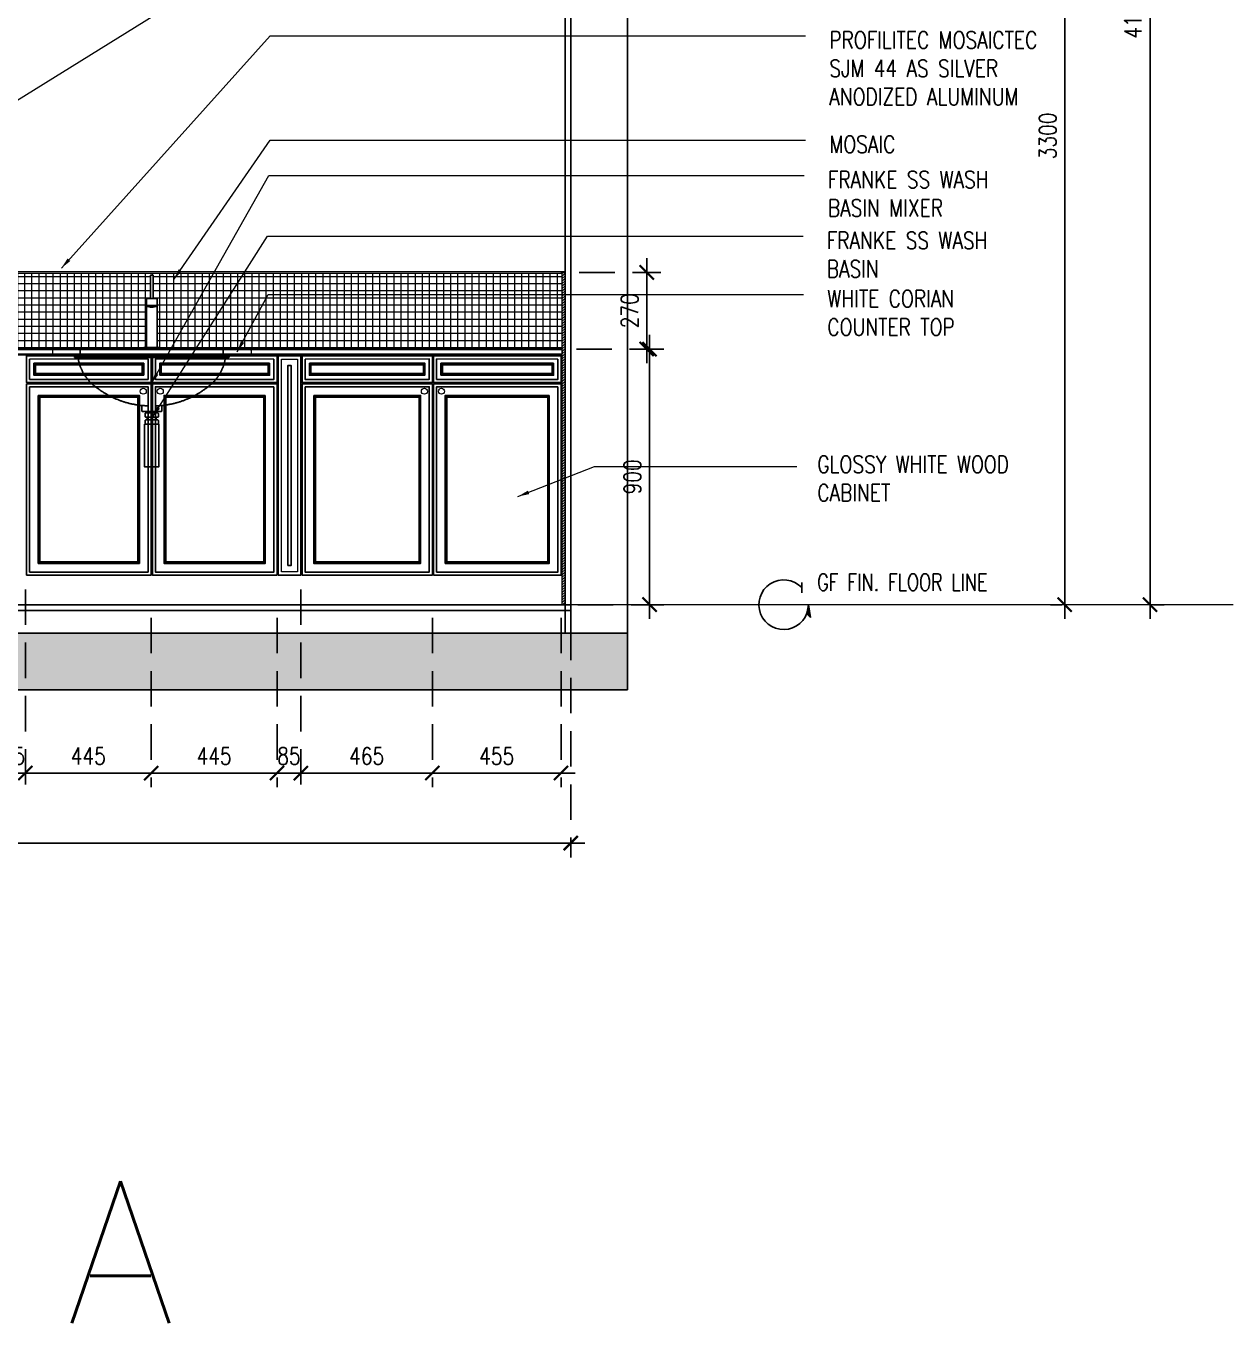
# Model space of a CAD drawing. Header units: inches. Extents: x -12478 to 399182, y -16583 to 525552.
# Drawn here: x 7179 to 11429, y -11590 to -7023 of the extents above; entities that cross this region are included whole.
import ezdxf

# ---------------------------------------------------------------- set-up
doc = ezdxf.new("R2010")
doc.units = ezdxf.units.IN
doc.header["$LTSCALE"] = 1000
doc.header["$MEASUREMENT"] = 0
doc.set_wipeout_variables(frame=1)
for name, pattern in [('DASHED', [0.75, 0.5, -0.25]), ('HIDDEN', [0.375, 0.25, -0.125]), ('HIDDEN2', [0.1875, 0.125, -0.0625])]:
    doc.linetypes.add(name, pattern=pattern)
for name, color, linetype in [('A-DIM', 9, 'Continuous'), ('A-Hidden', 8, 'HIDDEN'), ('A-TEXT', 7, 'Continuous'), ('CQ Grg Gypsum', 41, 'Continuous'), ('Layer1', 1, 'Continuous'), ('Layer3', 3, 'Continuous'), ('Layer7', 8, 'Continuous'), ('SANITARY WARES', 212, 'Continuous')]:
    doc.layers.add(name, color=color, linetype=linetype)
for name, color, linetype, lineweight in [('CQ Gypsum Hatch', 8, 'Continuous', 20), ('CQ Marble', 6, 'Continuous', 0), ('ID-NOTES', 3, 'Continuous', 0), ('Sanitaire', 253, 'Continuous', 0)]:
    doc.layers.add(name, color=color, linetype=linetype, lineweight=lineweight)
doc.styles.add('grid_250', font='romans.shx', dxfattribs={"width": 0.75, "height": 0.75})
doc.styles.add('ID-ROMANS', font='romans.shx', dxfattribs={"width": 0.8})
doc.styles.add('ROMANS', font='romans', dxfattribs={"height": 0.2})
doc.styles.add('ZZ-Dim All', font='romans.shx', dxfattribs={"width": 0.8})
doc.dimstyles.new('DIM 0200', dxfattribs={"dimscale": 200, "dimtxt": 1, "dimasz": 0.8, "dimexe": 0.5, "dimexo": 1, "dimgap": 0.4, "dimtad": 1, "dimdec": 0, "dimrnd": 10, "dimdsep": 46, "dimtxsty": 'ZZ-Dim All', "dimblk1": 'ARCHTICK', "dimblk2": 'ARCHTICK', "dimsah": 1, "dimcen": 1, "dimdle": 0.5, "dimclrd": 256, "dimclre": 256, "dimclrt": 256, "dimadec": 0, "dimazin": 2, "dimtfac": 1, "dimtdec": 0, "dimtix": 1, "dimtmove": 2, "dimatfit": 2, "dimfxl": 1, "dimfxlon": 1, "dimtolj": 1, "dimtzin": 0, "dimlwd": -1, "dimlwe": -1, "dimarcsym": 0})
doc.dimstyles.new('DIM-100', dxfattribs={"dimscale": 50, "dimtxt": 1.25, "dimasz": 1, "dimexe": 1, "dimexo": 1, "dimgap": 0.6, "dimtad": 1, "dimdec": 0, "dimrnd": 5, "dimdsep": 46, "dimtxsty": 'ZZ-Dim All', "dimblk1": 'ARCHTICK', "dimblk2": 'ARCHTICK', "dimsah": 1, "dimcen": 1, "dimdle": 1, "dimclrd": 256, "dimclre": 8, "dimclrt": 256, "dimazin": 2, "dimtfac": 1, "dimtdec": 0, "dimtix": 1, "dimtmove": 2, "dimatfit": 2, "dimfxl": 0.1, "dimtolj": 1, "dimtzin": 0, "dimlwd": -1, "dimlwe": -1, "dimarcsym": 0})

# ---------------------------------------------------------------- blocks, each defined once
blk = doc.blocks.new('_ARCHTICK')
at = {"color": 0, "linetype": 'ByBlock', "const_width": 0.15}
blk.add_lwpolyline([(-0.5, -0.5), (0.5, 0.5)], dxfattribs=at)
blk = doc.blocks.new('*D561')
at = {"layer": 'A-DIM', "transparency": 16777216}
blk.add_line((10836.4, -5710.1), (10836.4, -9110.6), dxfattribs=at)
at = {"layer": 'A-DIM', "color": 8, "linetype": 'HIDDEN2', "transparency": 16777216}
for p, q in [((10826.1, -5760.1), (10786.4, -5760.1)), ((10826.1, -9060.6), (10786.4, -9060.6))]:
    blk.add_line(p, q, dxfattribs=at)
at = {"layer": 'Defpoints', "color": 0, "transparency": 16777216}
for p in [(10876.1, -5760.1, 0), (10836.4, -9060.6), (10876.1, -9060.6, 0)]:
    blk.add_point(p, dxfattribs=at)
at = {"layer": 'A-DIM', "transparency": 16777216, "xscale": 50, "yscale": 50, "zscale": 50}
for p, rotation in [((10836.4, -5760.1), 90), ((10836.4, -9060.6), 270)]:
    blk.add_blockref('_ARCHTICK', p, dxfattribs=dict(at, rotation=rotation))
at = {"layer": 'A-DIM', "color": 3, "transparency": 16777216, "insert": (10776.4, -7410.4), "char_height": 60, "attachment_point": 5, "rotation": 90, "style": 'ZZ-Dim All'}
blk.add_mtext('\\A1;3300', dxfattribs=at)
blk = doc.blocks.new('*D562')
at = {"layer": 'A-DIM', "transparency": 16777216}
blk.add_line((11136.7, -4860.6), (11136.7, -9110.6), dxfattribs=at)
at = {"layer": 'A-DIM', "color": 8, "linetype": 'HIDDEN2', "transparency": 16777216}
for p, q in [((11095.5, -4910.6), (11186.7, -4910.6)), ((11149, -9060.6), (11186.7, -9060.6))]:
    blk.add_line(p, q, dxfattribs=at)
at = {"layer": 'Defpoints', "color": 0, "transparency": 16777216}
for p in [(11045.5, -4910.6, 0), (11099, -9060.6, 0), (11136.7, -9060.6)]:
    blk.add_point(p, dxfattribs=at)
at = {"layer": 'A-DIM', "transparency": 16777216, "xscale": 50, "yscale": 50, "zscale": 50}
for p, rotation in [((11136.7, -4910.6), 90), ((11136.7, -9060.6), 270)]:
    blk.add_blockref('_ARCHTICK', p, dxfattribs=dict(at, rotation=rotation))
at = {"layer": 'A-DIM', "color": 3, "transparency": 16777216, "insert": (11076.7, -6985.6), "char_height": 60, "attachment_point": 5, "rotation": 90, "style": 'ZZ-Dim All'}
blk.add_mtext('\\A1;4150', dxfattribs=at)
blk = doc.blocks.new('arrow01')
at = {"layer": 'Layer1'}
blk.add_hatch(color=256, dxfattribs=at).paths.add_polyline_path([(7, -44.7), (0, 0), (-6.2, -32.4)])
at = {"layer": 'Layer1', "elevation": 375.8}
blk.add_lwpolyline([(7, -44.7), (0, 0), (-6.2, -32.4)], close=True, dxfattribs=at)
at = {"layer": 'Layer7'}
blk.add_line((-24, 41.5), (-24, 77.7), dxfattribs=at)
blk.add_arc((-87.3, 0), 87.3, 43.49, 0, dxfattribs=at)
blk = doc.blocks.new('Duravit_undercounter_santosa046651d_SEC ELEV')
at = {"layer": 'SANITARY WARES', "color": 8, "linetype": 'HIDDEN', "ltscale": 50}
for p, q in [((-270.2, 0), (33, 0)), ((33, 0), (270.2, 0)), ((0, -168.6), (0, -204.6))]:
    blk.add_line(p, q, dxfattribs=at)
at = {"layer": 'SANITARY WARES', "color": 8, "linetype": 'HIDDEN', "ltscale": 50, "elevation": 0}
for points in [[(-251.6, 9.8), (-251.6, 24.8), (-256.6, 29.8), (-293.6, 29.8)], [(-293.6, 9.8), (-251.6, 9.8)], [(251.6, 9.8), (251.6, 24.8), (256.6, 29.8), (293.6, 29.8)], [(293.6, 9.8), (251.6, 9.8)]]:
    blk.add_lwpolyline(points, dxfattribs=at)
at = {"layer": 'SANITARY WARES', "color": 8, "linetype": 'HIDDEN', "ltscale": 50}
for points in [[(269.5, -0.1, 0.414214), (272.5, 2.9), (272.5, 9.8), (-272.5, 9.8), (-272.5, 2.9, 0.414214), (-269.5, -0.1)], [(-263.9, -0.1, -0.364464), (-258.9, -4.2, 0.195995), (-196.4, -104.1, 0.13902), (-39.6, -168.4, -0.381512), (-35.2, -173.3), (-35.2, -188.1, 0.327365), (-32.6, -190.1), (32.6, -190.1, 0.327365), (35.2, -188.1), (35.2, -173.3, -0.381512), (39.6, -168.4, 0.13902), (196.4, -104.1, 0.195995), (258.9, -4.2, -0.364464), (263.9, -0.1)]]:
    blk.add_lwpolyline(points, format="xyb", dxfattribs=at)
for centre, start, end in [((71.9, 1432.1), 266.0549, 266.8618), ((-71.9, 1432.1), 273.1382, 273.9451)]:
    blk.add_arc(centre, 1604.5, start, end, dxfattribs=at)
blk = doc.blocks.new('AXOR CITERIOR 39031000_FRONT')
blk.add_wipeout([(28, 0), (28, 5), (18.5, 5), (18.5, 178), (5, 178), (5, 260), (-5, 260), (-5, 178), (-18.5, 178), (-18.5, 5), (-28, 5), (-28, 0)])
blk.add_wipeout([(28, 0), (28, 5), (18.5, 5), (18.5, 178), (5, 178), (5, 260), (-5, 260), (-5, 178), (-18.5, 178), (-18.5, 5), (-28, 5), (-28, 0)])
at = {"color": 8}
blk.add_wipeout([(28, 0), (28, 5), (18.5, 5), (18.5, 178), (5, 178), (5, 260), (-5, 260), (-5, 178), (-18.5, 178), (-18.5, 5), (-28, 5), (-28, 0)], dxfattribs=at)
at = {"layer": 'SANITARY WARES'}
for points in [[(-5, 178), (-5, 260), (5, 260), (5, 178), (-5, 178)], [(-18.5, 5), (-18.5, 178), (18.5, 178), (18.5, 5), (-18.5, 5)], [(-18.5, 152.9), (18.5, 152.9)], [(-28, 5), (28, 5), (28, 0), (-28, 0), (-28, 5)]]:
    blk.add_lwpolyline(points, dxfattribs=at)
blk.add_arc((0, 178.6), 31.7, 234.2875, 305.7125, dxfattribs=at)
blk = doc.blocks.new('p-trap  front')
at = {"layer": 'SANITARY WARES', "elevation": -16.8}
for points in [[(177338.3, -45566.2), (177296.7, -45566.2, 0.414214), (177293.7, -45569.2), (177293.7, -45578.3, 0.414214), (177296.7, -45581.3), (177338.3, -45581.3, 0.414214), (177341.3, -45578.3), (177341.3, -45569.2, 0.414214)], [(177338.3, -45590.9), (177296.7, -45590.9, 0.414214), (177293.7, -45593.9), (177293.7, -45605.9), (177341.3, -45605.9), (177341.3, -45593.9, 0.414214)]]:
    blk.add_lwpolyline(points, format="xyb", close=True, dxfattribs=at)
for points in [[(177342.3, -45605.9), (177292.3, -45605.9), (177292.3, -45756.3), (177342.3, -45756.3)], [(177333.3, -45581.3), (177301.8, -45581.3), (177301.5, -45590.9), (177333, -45590.9)]]:
    blk.add_lwpolyline(points, close=True, dxfattribs=at)
blk = doc.blocks.new('*D564')
at = {"layer": 'A-DIM', "transparency": 16777216}
blk.add_line((9364.4, -7841.1), (9364.4, -8210.6), dxfattribs=at)
at = {"layer": 'A-DIM', "color": 8, "linetype": 'HIDDEN2', "transparency": 16777216}
for p, q in [((9126.9, -7891.1), (9414.4, -7891.1)), ((9116.9, -8160.6), (9414.4, -8160.6))]:
    blk.add_line(p, q, dxfattribs=at)
at = {"layer": 'Defpoints', "color": 0, "transparency": 16777216}
for p in [(9076.9, -7891.1, 0), (9066.9, -8160.6, 0), (9364.4, -8160.6)]:
    blk.add_point(p, dxfattribs=at)
at = {"layer": 'A-DIM', "transparency": 16777216, "xscale": 50, "yscale": 50, "zscale": 50}
for p, rotation in [((9364.4, -7891.1), 90), ((9364.4, -8160.6), 270)]:
    blk.add_blockref('_ARCHTICK', p, dxfattribs=dict(at, rotation=rotation))
at = {"layer": 'A-DIM', "color": 3, "transparency": 16777216, "insert": (9304.4, -8025.9), "char_height": 60, "attachment_point": 5, "rotation": 90, "style": 'ZZ-Dim All'}
blk.add_mtext('\\A1;270', dxfattribs=at)
blk = doc.blocks.new('*D565')
at = {"layer": 'A-DIM', "transparency": 16777216}
blk.add_line((9374.4, -8110.6), (9374.4, -9110.6), dxfattribs=at)
at = {"layer": 'A-DIM', "color": 8, "linetype": 'HIDDEN2', "transparency": 16777216}
for p, q in [((9116.9, -8160.6), (9424.4, -8160.6)), ((9121.9, -9060.6), (9424.4, -9060.6))]:
    blk.add_line(p, q, dxfattribs=at)
at = {"layer": 'Defpoints', "color": 0, "transparency": 16777216}
for p in [(9066.9, -8160.6, 0), (9071.9, -9060.6, 0), (9374.4, -9060.6)]:
    blk.add_point(p, dxfattribs=at)
at = {"layer": 'A-DIM', "transparency": 16777216, "xscale": 50, "yscale": 50, "zscale": 50}
for p, rotation in [((9374.4, -8160.6), 90), ((9374.4, -9060.6), 270)]:
    blk.add_blockref('_ARCHTICK', p, dxfattribs=dict(at, rotation=rotation))
at = {"layer": 'A-DIM', "color": 3, "transparency": 16777216, "insert": (9314.4, -8610.6), "char_height": 60, "attachment_point": 5, "rotation": 90, "style": 'ZZ-Dim All'}
blk.add_mtext('\\A1;900', dxfattribs=at)
blk = doc.blocks.new('*D572')
at = {"layer": 'A-DIM', "color": 8, "linetype": 'HIDDEN2', "transparency": 16777216}
for p, q in [((7176.9, -9006.6), (7176.9, -9703.5)), ((7092.9, -9106.7), (7092.9, -9703.5))]:
    blk.add_line(p, q, dxfattribs=at)
at = {"layer": 'A-DIM', "transparency": 16777216}
for p, q in [((7092.9, -9653.5), (7042.9, -9653.5)), ((7092.9, -9653.5), (7176.9, -9653.5)), ((7176.9, -9653.5), (7226.9, -9653.5))]:
    blk.add_line(p, q, dxfattribs=at)
at = {"layer": 'Defpoints', "color": 0, "transparency": 16777216}
for p in [(7176.9, -8956.6, 0), (7092.9, -9056.7, 0), (7176.9, -9653.5)]:
    blk.add_point(p, dxfattribs=at)
at = {"layer": 'A-DIM', "transparency": 16777216, "xscale": 50, "yscale": 50, "zscale": 50}
blk.add_blockref('_ARCHTICK', (7092.9, -9653.5), dxfattribs=at)
at = {"layer": 'A-DIM', "transparency": 16777216, "xscale": 50, "yscale": 50, "zscale": 50, "rotation": 180}
blk.add_blockref('_ARCHTICK', (7176.9, -9653.5), dxfattribs=at)
at = {"layer": 'A-DIM', "color": 3, "transparency": 16777216, "insert": (7134.9, -9593.5), "char_height": 60, "attachment_point": 5, "style": 'ZZ-Dim All'}
blk.add_mtext('\\A1;85', dxfattribs=at)
blk = doc.blocks.new('*D573')
at = {"layer": 'A-DIM', "color": 8, "linetype": 'HIDDEN2', "transparency": 16777216}
for p, q in [((7176.9, -9006.6), (7176.9, -9703.5)), ((7619.9, -9106.6), (7619.9, -9703.5))]:
    blk.add_line(p, q, dxfattribs=at)
at = {"layer": 'A-DIM', "transparency": 16777216}
blk.add_line((7126.9, -9653.5), (7669.9, -9653.5), dxfattribs=at)
at = {"layer": 'Defpoints', "color": 0, "transparency": 16777216}
for p in [(7176.9, -8956.6, 0), (7619.9, -9056.6, 0), (7619.9, -9653.5)]:
    blk.add_point(p, dxfattribs=at)
at = {"layer": 'A-DIM', "transparency": 16777216, "xscale": 50, "yscale": 50, "zscale": 50, "rotation": 180}
blk.add_blockref('_ARCHTICK', (7176.9, -9653.5), dxfattribs=at)
at = {"layer": 'A-DIM', "transparency": 16777216, "xscale": 50, "yscale": 50, "zscale": 50}
blk.add_blockref('_ARCHTICK', (7619.9, -9653.5), dxfattribs=at)
at = {"layer": 'A-DIM', "color": 3, "transparency": 16777216, "insert": (7398.4, -9593.5), "char_height": 60, "attachment_point": 5, "style": 'ZZ-Dim All'}
blk.add_mtext('\\A1;445', dxfattribs=at)
blk = doc.blocks.new('*D574')
at = {"layer": 'A-DIM', "color": 8, "linetype": 'HIDDEN2', "transparency": 16777216}
for p, q in [((7619.9, -9106.6), (7619.9, -9703.5)), ((8062.9, -9106.6), (8062.9, -9703.5))]:
    blk.add_line(p, q, dxfattribs=at)
at = {"layer": 'A-DIM', "transparency": 16777216}
blk.add_line((7569.9, -9653.5), (8112.9, -9653.5), dxfattribs=at)
at = {"layer": 'Defpoints', "color": 0, "transparency": 16777216}
for p in [(7619.9, -9056.6, 0), (8062.9, -9056.6, 0), (8062.9, -9653.5)]:
    blk.add_point(p, dxfattribs=at)
at = {"layer": 'A-DIM', "transparency": 16777216, "xscale": 50, "yscale": 50, "zscale": 50, "rotation": 180}
blk.add_blockref('_ARCHTICK', (7619.9, -9653.5), dxfattribs=at)
at = {"layer": 'A-DIM', "transparency": 16777216, "xscale": 50, "yscale": 50, "zscale": 50}
blk.add_blockref('_ARCHTICK', (8062.9, -9653.5), dxfattribs=at)
at = {"layer": 'A-DIM', "color": 3, "transparency": 16777216, "insert": (7841.4, -9593.5), "char_height": 60, "attachment_point": 5, "style": 'ZZ-Dim All'}
blk.add_mtext('\\A1;445', dxfattribs=at)
blk = doc.blocks.new('*D575')
at = {"layer": 'A-DIM', "color": 8, "linetype": 'HIDDEN2', "transparency": 16777216}
for p, q in [((8146.9, -9006.6), (8146.9, -9703.5)), ((8062.9, -9106.6), (8062.9, -9703.5))]:
    blk.add_line(p, q, dxfattribs=at)
at = {"layer": 'A-DIM', "transparency": 16777216}
for p, q in [((8062.9, -9653.5), (8012.9, -9653.5)), ((8062.9, -9653.5), (8146.9, -9653.5)), ((8146.9, -9653.5), (8196.9, -9653.5))]:
    blk.add_line(p, q, dxfattribs=at)
at = {"layer": 'Defpoints', "color": 0, "transparency": 16777216}
for p in [(8146.9, -8956.6, 0), (8062.9, -9056.6, 0), (8146.9, -9653.5)]:
    blk.add_point(p, dxfattribs=at)
at = {"layer": 'A-DIM', "transparency": 16777216, "xscale": 50, "yscale": 50, "zscale": 50}
blk.add_blockref('_ARCHTICK', (8062.9, -9653.5), dxfattribs=at)
at = {"layer": 'A-DIM', "transparency": 16777216, "xscale": 50, "yscale": 50, "zscale": 50, "rotation": 180}
blk.add_blockref('_ARCHTICK', (8146.9, -9653.5), dxfattribs=at)
at = {"layer": 'A-DIM', "color": 3, "transparency": 16777216, "insert": (8104.9, -9593.5), "char_height": 60, "attachment_point": 5, "style": 'ZZ-Dim All'}
blk.add_mtext('\\A1;85', dxfattribs=at)
blk = doc.blocks.new('*D576')
at = {"layer": 'A-DIM', "color": 8, "linetype": 'HIDDEN2', "transparency": 16777216}
for p, q in [((8146.9, -9006.6), (8146.9, -9703.5)), ((8609.9, -9106.6), (8609.9, -9703.5))]:
    blk.add_line(p, q, dxfattribs=at)
at = {"layer": 'A-DIM', "transparency": 16777216}
blk.add_line((8096.9, -9653.5), (8659.9, -9653.5), dxfattribs=at)
at = {"layer": 'Defpoints', "color": 0, "transparency": 16777216}
for p in [(8146.9, -8956.6, 0), (8609.9, -9056.6, 0), (8609.9, -9653.5)]:
    blk.add_point(p, dxfattribs=at)
at = {"layer": 'A-DIM', "transparency": 16777216, "xscale": 50, "yscale": 50, "zscale": 50, "rotation": 180}
blk.add_blockref('_ARCHTICK', (8146.9, -9653.5), dxfattribs=at)
at = {"layer": 'A-DIM', "transparency": 16777216, "xscale": 50, "yscale": 50, "zscale": 50}
blk.add_blockref('_ARCHTICK', (8609.9, -9653.5), dxfattribs=at)
at = {"layer": 'A-DIM', "color": 3, "transparency": 16777216, "insert": (8378.4, -9593.5), "char_height": 60, "attachment_point": 5, "style": 'ZZ-Dim All'}
blk.add_mtext('\\A1;465', dxfattribs=at)
blk = doc.blocks.new('*D577')
at = {"layer": 'A-DIM', "color": 8, "linetype": 'HIDDEN2', "transparency": 16777216}
for p, q in [((8609.9, -9106.6), (8609.9, -9703.5)), ((9062.9, -9106.7), (9062.9, -9703.5))]:
    blk.add_line(p, q, dxfattribs=at)
at = {"layer": 'A-DIM', "transparency": 16777216}
blk.add_line((8559.9, -9653.5), (9112.9, -9653.5), dxfattribs=at)
at = {"layer": 'Defpoints', "color": 0, "transparency": 16777216}
for p in [(8609.9, -9056.6, 0), (9062.9, -9056.7, 0), (9062.9, -9653.5)]:
    blk.add_point(p, dxfattribs=at)
at = {"layer": 'A-DIM', "transparency": 16777216, "xscale": 50, "yscale": 50, "zscale": 50, "rotation": 180}
blk.add_blockref('_ARCHTICK', (8609.9, -9653.5), dxfattribs=at)
at = {"layer": 'A-DIM', "transparency": 16777216, "xscale": 50, "yscale": 50, "zscale": 50}
blk.add_blockref('_ARCHTICK', (9062.9, -9653.5), dxfattribs=at)
at = {"layer": 'A-DIM', "color": 3, "transparency": 16777216, "insert": (8836.4, -9593.5), "char_height": 60, "attachment_point": 5, "style": 'ZZ-Dim All'}
blk.add_mtext('\\A1;455', dxfattribs=at)
blk = doc.blocks.new('*D579')
at = {"layer": 'A-DIM', "color": 8, "linetype": 'HIDDEN2', "transparency": 16777216}
for p, q in [((4576.9, -9130.6), (4576.9, -9950.1)), ((9096.9, -9130.6), (9096.9, -9950.1))]:
    blk.add_line(p, q, dxfattribs=at)
at = {"layer": 'A-DIM', "transparency": 16777216}
blk.add_line((4526.9, -9900.1), (9146.9, -9900.1), dxfattribs=at)
at = {"layer": 'Defpoints', "color": 0, "transparency": 16777216}
for p in [(4576.9, -9080.6, 0), (9096.9, -9080.6, 0), (9096.9, -9900.1)]:
    blk.add_point(p, dxfattribs=at)
at = {"layer": 'A-DIM', "transparency": 16777216, "xscale": 50, "yscale": 50, "zscale": 50, "rotation": 180}
blk.add_blockref('_ARCHTICK', (4576.9, -9900.1), dxfattribs=at)
at = {"layer": 'A-DIM', "transparency": 16777216, "xscale": 50, "yscale": 50, "zscale": 50}
blk.add_blockref('_ARCHTICK', (9096.9, -9900.1), dxfattribs=at)
at = {"layer": 'A-DIM', "color": 3, "transparency": 16777216, "insert": (6836.9, -9840.1), "char_height": 60, "attachment_point": 5, "style": 'ZZ-Dim All'}
blk.add_mtext('\\A1;4520', dxfattribs=at)

msp = doc.modelspace()

# ---------------------------------------------------------------- hatches: boundary and pattern name
h = msp.add_hatch()
h.set_pattern_fill('STEEL', color=8)
h.set_pattern_definition([(45, (0, -180), (-0.0883883476, 0.0883883476), []), (45, (0, -179.9375), (-0.0883883476, 0.0883883476), [])])
h.paths.add_polyline_path([(9064.4, -7889.1), (9076.9, -7889.1), (9076.9, -7891.1), (9066.9, -7891.1), (9066.9, -7893.6), (9064.4, -7893.6), (9064.4, -7891.1)])
h = msp.add_hatch()
h.set_pattern_fill('ANSI31', color=8, scale=50)
h.paths.add_polyline_path([(9066.9, -7891.1), (9076.9, -7891.1), (9076.9, -9060.6), (9066.9, -9060.6)])
at = {"layer": 'Layer7'}
h = msp.add_hatch(dxfattribs=at)
h.set_pattern_fill('AR-CONC', color=256, scale=10, style=0)
h.set_pattern_definition([(50, (-37745.39, 1316.62), (71.72602, -6.27521), [7.5, -82.5]), (355, (-37745.39, 1316.62), (-13.87513, 75.21921), [6, -66]), (100.4514, (-37739.413, 1316.096), (57.85094, 68.94395), [6.37402, -70.11421]), (46.1842, (-37745.39, 1336.62), (106.7241, -16.5519), [11.25, -123.75]), (96.6356, (-37736.5, 1335.24), (93.46627, 97.41179), [9.56103, -105.1713]), (351.1842, (-37745.39, 1336.62), (93.4662, 97.41186), [9, -99]), (21, (-37735.39, 1331.62), (59.690705, -40.26189), [7.5, -82.5]), (326, (-37735.39, 1331.62), (24.33153, 72.515), [6, -66]), (71.4514, (-37730.416, 1328.26), (84.02226, 32.25305), [6.37402, -70.11421]), (37.5, (-37745.39, 1316.619), (1.215986, 33.289385), [0, -65.2, 0, -67, 0, -66.25]), (7.5, (-37745.39, 1316.62), (26.306954, 39.44117), [0, -38.2, 0, -63.7, 0, -25.25]), (327.5, (-37767.69, 1316.619), (53.382244, -2.255487), [0, -25, 0, -78, 0, -103.5]), (317.5, (-37777.69, 1316.62), (58.318617, 10.0105), [0, -32.5, 0, -51.8, 0, -73.5])])
h.paths.add_polyline_path([(4356.8, -9160.6), (4356.8, -9360.6), (9297, -9360.6), (9297, -9160.6)])
at = {"layer": 'Sanitaire'}
h = msp.add_hatch(dxfattribs=at)
h.set_pattern_fill('ANSI37', color=8, scale=200, angle=45)
edge = h.paths.add_edge_path(flags=16)
edge.add_arc((5314, -8523.4), 12.7, 0, 360)
edge = h.paths.add_edge_path()
edge.add_line((6172.9, -8000.6), (6172.9, -7997.6))
edge.add_line((6172.9, -7983.6), (6172.9, -7997.6))
edge.add_line((6172.9, -7983.6), (6172.9, -7980.6))
edge.add_line((6172.9, -7893.6), (6172.9, -9060.6))
edge.add_line((11429, -9060.6), (4265.8, -9060.6))
edge.add_line((5157.8, -8995.9), (5157.8, -9051.7))
edge.add_line((5157.8, -9058.1), (5157.8, -9051.7))
edge.add_line((5157.1, -9058.1), (5157.1, -9060.6))
edge.add_line((5157.1, -9058.1), (5157.8, -9058.1))
edge.add_line((5157.8, -8995.9), (5157.8, -8989.6))
edge.add_line((5157.8, -8979.5), (5157.8, -8989.6))
edge.add_arc((5157.1, -8979.5), 0.787, 0, 88.1514)
edge.add_line((5157.1, -8969.7), (5157.1, -8989.6))
edge.add_line((5176, -8969.7), (5159.2, -8969.7))
edge.add_line((5159.2, -8969.7), (5158.9, -8969.7))
edge.add_line((5158.7, -8969.7), (5158.9, -8969.7))
edge.add_line((5158.7, -8969.7), (5153.3, -8969.7))
edge.add_line((5176.2, -8969.7), (5176, -8969.7))
edge.add_line((5176.2, -8969.7), (5176.5, -8969.7))
edge.add_line((5190.8, -8969.7), (5176.5, -8969.7))
edge.add_line((5190.8, -8969.7), (5192.3, -8969.7))
edge.add_line((5221.6, -8969.7), (5192.3, -8969.7))
edge.add_line((5225.9, -8969.7), (5221.8, -8969.7))
edge.add_line((5221.8, -8969.7), (5221.6, -8969.7))
edge.add_line((5275.9, -8483.5), (5275.9, -8969.8))
edge.add_line((5225.9, -8969.7), (5227.4, -8969.7))
edge.add_line((5227.4, -8968.9), (5228.5, -8968.9))
edge.add_line((5232.3, -8968.9), (5228.5, -8968.9))
edge.add_line((5232.3, -8968.9), (5234.6, -8968.9))
edge.add_line((5234.6, -8968.9), (5272.8, -8968.9))
edge.add_line((5273.6, -8968.4), (5272.8, -8968.9))
edge.add_line((5273.6, -8968.4), (5273.6, -8967.9))
edge.add_arc((5273.6, -8965.6), 2.29, 269.9999, 360)
edge.add_line((5275.9, -8965.6), (5275.9, -8487.6))
edge.add_line((5305.2, -8533), (5276, -8533))
edge.add_line((5270.8, -8472.2), (5270.8, -8475.4))
edge.add_line((5270.8, -8475.4), (5270.8, -8476.9))
edge.add_line((5270.8, -8476.9), (5270.8, -8483.3))
edge.add_arc((5229.1, -8484), 0.635, 0, 90)
edge.add_line((5229.7, -8484), (5229.7, -8485.6))
edge.add_arc((5273.6, -8487.6), 2.29, 0, 90.0004)
edge.add_line((5272.8, -8484.3), (5273.6, -8484.8))
edge.add_line((5273.6, -8484.8), (5273.6, -8485.3))
edge.add_line((5272.8, -8484.3), (5234.6, -8484.3))
edge.add_line((5270.8, -8483.3), (5259.7, -8483.3))
edge.add_line((5259.7, -8483.3), (5255, -8483.3))
edge.add_line((5258.6, -8483.3), (5247.5, -8483.3))
edge.add_line((5247.5, -8483.3), (5210, -8483.3))
edge.add_line((5234.6, -8484.3), (5232.3, -8484.3))
edge.add_line((5229.7, -8484.3), (5232.3, -8484.3))
edge.add_line((5274.2, -8471.7), (5273.4, -8472.2))
edge.add_line((5255, -8472.2), (5273.4, -8472.2))
edge.add_arc((5274.2, -8469), 2.29, 269.9998, 360)
edge.add_line((5276.5, -8469), (5276.6, -8326))
edge.add_arc((5308.2, -8390.3), 6.35, 180, 270)
edge.add_line((5308.2, -8396.6), (5314.6, -8396.6))
edge.add_line((5314.6, -8396.6), (5320.9, -8396.6))
edge.add_arc((5320.9, -8390.3), 6.35, 270, 360)
edge.add_line((5327.3, -8382.1), (5327.3, -8390.3))
edge.add_line((5327.3, -7893.6), (5327.3, -8382))
edge.add_line((5301.9, -8390.3), (5301.9, -8382.1))
edge.add_line((5301.9, -8382), (5301.9, -8325.9))
edge.add_line((5301.9, -8326), (5276.6, -8326))
edge.add_line((5327.3, -7893.6), (6172.9, -7893.6))
edge.add_line((6172.9, -7893.6), (6172.9, -7980.6))

# ---------------------------------------------------------------- linework, layer by layer
at = {"layer": 'A-DIM', "color": 8}
msp.add_line((8109.1, -8160.6, 0), (9066.9, -8160.6, 0), dxfattribs=at)
at = {"layer": 'A-Hidden', "linetype": 'DASHED', "lineweight": 0, "ltscale": 10}
msp.add_line((11429, -9060.6, 0), (4265.8, -9060.6, 0), dxfattribs=at)
at = {"layer": 'CQ Grg Gypsum', "elevation": 0}
for points in [[(7180.9, -8184.7), (7180.9, -8278.7), (7619.9, -8278.6), (7619.9, -8184.6)], [(7212.4, -8216.2), (7212.4, -8247.1), (7588.4, -8247.1), (7588.4, -8216.2)], [(8062.9, -8184.7), (8062.9, -8278.7), (7623.9, -8278.6), (7623.9, -8184.6)], [(8031.3, -8216.2), (8031.3, -8247.1), (7655.4, -8247.1), (7655.4, -8216.2)], [(8066.9, -8956.6), (8066.9, -8184.7), (8146.9, -8184.7), (8146.9, -8956.6)], [(8100.9, -8922.6), (8100.9, -8218.7), (8112.9, -8218.7), (8112.9, -8922.6)], [(8150.9, -8184.7), (8150.9, -8278.7), (8609.9, -8278.6), (8609.9, -8184.6)], [(8182.4, -8216.2), (8182.4, -8247.1), (8578.3, -8247.1), (8578.3, -8216.2)], [(9062.9, -8184.7), (9062.9, -8278.7), (8613.9, -8278.6), (8613.9, -8184.6)], [(9031.4, -8216.2), (9031.4, -8247.1), (8645.4, -8247.1), (8645.4, -8216.2)], [(7180.9, -8282.7), (7619.9, -8282.6), (7619.9, -8956.6), (7180.9, -8956.7)], [(8062.9, -8282.7), (7623.9, -8282.6), (7623.9, -8956.6), (8062.9, -8956.7)], [(8150.9, -8282.7), (8609.9, -8282.6), (8609.9, -8956.6), (8150.9, -8956.7)], [(9062.9, -8282.7), (8613.9, -8282.6), (8613.9, -8956.6), (9062.9, -8956.7)], [(7227.9, -8329.7), (7572.9, -8329.6), (7572.9, -8909.7), (7227.9, -8909.7)], [(8015.9, -8329.7), (7670.9, -8329.6), (7670.9, -8909.7), (8015.9, -8909.7)], [(8197.9, -8329.7), (8562.9, -8329.6), (8562.9, -8909.7), (8197.9, -8909.7)], [(9015.9, -8329.7), (8660.9, -8329.6), (8660.9, -8909.7), (9015.9, -8909.7)]]:
    msp.add_lwpolyline(points, close=True, dxfattribs=at)
at = {"layer": 'CQ Grg Gypsum', "color": 8, "elevation": 0}
for points in [[(7191.9, -8195.7), (7191.9, -8267.7), (7608.9, -8267.6), (7608.9, -8195.6)], [(7206.9, -8210.7), (7206.9, -8252.7), (7593.9, -8252.6), (7593.9, -8210.6)], [(7208.9, -8212.7), (7208.9, -8250.7), (7591.9, -8250.6), (7591.9, -8212.6)], [(8051.9, -8195.7), (8051.9, -8267.7), (7634.9, -8267.6), (7634.9, -8195.6)], [(8036.9, -8210.7), (8036.9, -8252.7), (7649.9, -8252.6), (7649.9, -8210.6)], [(8034.9, -8212.7), (8034.9, -8250.7), (7651.9, -8250.6), (7651.9, -8212.6)], [(8161.9, -8195.7), (8161.9, -8267.7), (8598.9, -8267.6), (8598.9, -8195.6)], [(8176.9, -8210.7), (8176.9, -8252.7), (8583.9, -8252.6), (8583.9, -8210.6)], [(8178.9, -8212.7), (8178.9, -8250.7), (8581.9, -8250.6), (8581.9, -8212.6)], [(9051.9, -8195.7), (9051.9, -8267.7), (8624.9, -8267.6), (8624.9, -8195.6)], [(9036.9, -8210.7), (9036.9, -8252.7), (8639.9, -8252.6), (8639.9, -8210.6)], [(9034.9, -8212.7), (9034.9, -8250.7), (8641.9, -8250.6), (8641.9, -8212.6)], [(7191.9, -8293.7), (7608.9, -8293.6), (7608.9, -8945.7), (7191.9, -8945.7)], [(8051.9, -8293.7), (7634.9, -8293.6), (7634.9, -8945.7), (8051.9, -8945.7)], [(8161.9, -8293.7), (8598.9, -8293.6), (8598.9, -8945.7), (8161.9, -8945.7)], [(9051.9, -8293.7), (8624.9, -8293.6), (8624.9, -8945.7), (9051.9, -8945.7)], [(7222.4, -8324.1), (7578.4, -8324.1), (7578.4, -8915.2), (7222.4, -8915.2)], [(7224.4, -8326.1), (7576.4, -8326.1), (7576.4, -8913.2), (7224.4, -8913.2)], [(8021.4, -8324.1), (7665.3, -8324.1), (7665.3, -8915.2), (8021.4, -8915.2)], [(8019.4, -8326.1), (7667.3, -8326.1), (7667.3, -8913.2), (8019.4, -8913.2)], [(8192.3, -8324.1), (8568.4, -8324.1), (8568.4, -8915.2), (8192.3, -8915.2)], [(8194.3, -8326.1), (8566.4, -8326.1), (8566.4, -8913.2), (8194.3, -8913.2)], [(9021.4, -8324.1), (8655.3, -8324.1), (8655.3, -8915.2), (9021.4, -8915.2)], [(9019.4, -8326.1), (8657.3, -8326.1), (8657.3, -8913.2), (9019.4, -8913.2)]]:
    msp.add_lwpolyline(points, close=True, dxfattribs=at)
at = {"layer": 'CQ Gypsum Hatch', "elevation": 0}
msp.add_lwpolyline([(8078.9, -8944.6), (8078.9, -8196.7), (8134.9, -8196.7), (8134.9, -8944.6)], close=True, dxfattribs=at)
at = {"layer": 'CQ Gypsum Hatch', "color": 8}
for centre in [(7591.9, -8309.1, 0), (7651.8, -8309.1, 0), (8581.9, -8309.1), (8641.9, -8309.1, 0)]:
    msp.add_circle(centre, 10.6, dxfattribs=at)
at = {"layer": 'CQ Marble'}
for p, q in [((9066.9, -7891.1, 0), (9076.9, -7891.1, 0)), ((6177.4, -8160.6, 0), (9046.9, -8160.6, 0)), ((9066.9, -8160.6, 0), (6177.4, -8160.6, 0)), ((9066.9, -8163.6, 0), (6177.4, -8163.6, 0)), ((9066.9, -8163.6, 0), (9066.9, -8160.6, 0)), ((9066.9, -8163.6, 0), (9066.9, -8177.6, 0)), ((6177.4, -8177.6, 0), (9066.9, -8177.6, 0)), ((6177.4, -8180.6, 0), (9066.9, -8180.6, 0)), ((9066.9, -8180.6, 0), (9066.9, -8177.6, 0))]:
    msp.add_line(p, q, dxfattribs=at)
at = {"layer": 'CQ Marble', "elevation": 0}
for points in [[(9076.9, -7889.1), (9064.4, -7889.1), (9064.4, -7891.1), (9064.4, -7893.6), (9066.9, -7893.6), (9066.9, -7891.1), (9076.9, -7891.1)], [(9066.9, -7891.1), (9076.9, -7891.1), (9076.9, -9060.6), (9066.9, -9060.6)]]:
    msp.add_lwpolyline(points, close=True, dxfattribs=at)
for points in [[(7370.2, -8180.6), (7370.2, -8165.6), (7365.2, -8160.6), (7276.9, -8160.6), (7271.9, -8165.6), (7271.9, -8180.6), (7370.2, -8180.6)], [(7873.5, -8180.6), (7873.5, -8165.6), (7878.5, -8160.6), (7966.9, -8160.6), (7971.9, -8165.6), (7971.9, -8180.6), (7873.5, -8180.6)]]:
    msp.add_lwpolyline(points, dxfattribs=at)
at = {"layer": 'Layer1'}
for p, q in [((4576.9, -9060.6, 0), (9096.9, -9060.6, 0)), ((4576.9, -9080.6, 0), (9096.9, -9080.6, 0))]:
    msp.add_line(p, q, dxfattribs=at)
at = {"layer": 'Layer3'}
for p, q in [((9297, -4710.6, 0), (9297, -9360.6, 0)), ((9076.9, -4910.6, 0), (9076.9, -9160.6, 0)), ((9096.9, -4910.6, 0), (9096.9, -9160.6, 0)), ((4356.8, -9160.6, 0), (9297, -9160.6, 0)), ((4356.8, -9360.6, 0), (9297, -9360.6, 0))]:
    msp.add_line(p, q, dxfattribs=at)

# ---------------------------------------------------------------- block references
at = {"xscale": -1, "rotation": 359.9999999999997}
msp.add_blockref('Duravit_undercounter_santosa046651d_SEC ELEV', (7621.9, -8190.5, 0), dxfattribs=at)
at = {"layer": 'CQ Marble'}
msp.add_blockref('p-trap  front', (-169695.6, 37180.6, 16.8), dxfattribs=at)
at = {"layer": 'Layer3'}
msp.add_blockref('arrow01', (9934.1, -9060.6, -751.7), dxfattribs=at)

# ---------------------------------------------------------------- texts
at = {"layer": 'A-TEXT', "style": 'ROMANS'}
msp.add_text('SECTION A', height=500, dxfattribs=at).set_placement((4233.3, -11589.7, 0))
at = {"layer": 'ID-NOTES', "style": 'grid_250', "width": 0.75}
msp.add_text('GF FIN. FLOOR LINE', height=60, rotation=360, dxfattribs=at).set_placement((9964.7, -9011.7, -536.9))
at = {"layer": 'ID-NOTES', "color": 3, "insert": (10007.6, -7042.6, -375.8), "char_height": 60, "width": 815.203, "attachment_point": 1, "style": 'ID-ROMANS'}
msp.add_mtext('\\pxql,t16;{\\C256;PROFILITEC MOSAICTEC SJM 44 AS SILVER ANODIZED ALUMINUM}', dxfattribs=at)
at = {"layer": 'ID-NOTES', "char_height": 60, "attachment_point": 1, "style": 'ID-ROMANS'}
for s, insert, width in [('MOSAIC', (10007.6, -7409.9, -375.8), 647.663), ('FRANKE SS WASH BASIN MIXER', (10002.6, -7534.1, -375.8), 647.663), ('FRANKE SS WASH BASIN ', (9998.6, -7748.3, -375.8), 647.663), ('WHITE CORIAN COUNTER TOP', (10000.6, -7953.4, -375.8), 647.663), ('GLOSSY WHITE WOOD CABINET', (9965.3, -8536.6, 0), 771.843)]:
    msp.add_mtext(s, dxfattribs=dict(at, insert=insert, width=width))

# ---------------------------------------------------------------- dimensions: what is measured, and where the dimension line sits
at = {"layer": 'A-DIM'}
for base, p1, p2, picture, middle in [((11136.7, -9060.6, 0), (11045.5, -4910.6, 0), (11099, -9060.6, 0), '*D562', (11076.7, -6985.6, 0)), ((10836.4204, -9060.6298, 0), (10876.1239, -5760.1294, 0), (10876.1239, -9060.6298, 0), '*D561', (10776.4204, -7410.3796, 0)), ((9364.351, -8160.6499), (9076.895, -7891.0512, 0), (9066.8952, -8160.6499, 0), '*D564', (9304.351, -8025.8506)), ((9374.4, -9060.6), (9066.9, -8160.6, 0), (9071.9, -9060.6, 0), '*D565', (9314.4, -8610.6))]:
    dim = msp.add_linear_dim(base=base, p1=p1, p2=p2, angle=90, dimstyle='DIM-100', override={"dimtxt": 1.2, "dimclrt": 3}, dxfattribs=at)
    dim.commit()
    dim.dimension.update_dxf_attribs({"geometry": picture, "text_midpoint": middle})
for base, p1, p2, picture, middle in [((7176.9, -9653.5), (7092.9, -9056.7, 0), (7176.9, -8956.6, 0), '*D572', (7134.9, -9593.5)), ((7619.9, -9653.5), (7176.9, -8956.6, 0), (7619.9, -9056.6, 0), '*D573', (7398.4, -9593.5)), ((8146.9, -9653.5), (8062.9, -9056.6, 0), (8146.9, -8956.6, 0), '*D575', (8104.9, -9593.5)), ((8609.9, -9653.5), (8146.9, -8956.6, 0), (8609.9, -9056.6, 0), '*D576', (8378.4, -9593.5)), ((9096.9, -9900.1), (4576.9, -9080.6, 0), (9096.9, -9080.6, 0), '*D579', (6836.9, -9840.1)), ((8062.9, -9653.5), (7619.9, -9056.6, 0), (8062.9, -9056.6, 0), '*D574', (7841.4, -9593.5)), ((9062.9, -9653.5), (8609.9, -9056.6, 0), (9062.9, -9056.7, 0), '*D577', (8836.4, -9593.5))]:
    dim = msp.add_linear_dim(base=base, p1=p1, p2=p2, dimstyle='DIM-100', override={"dimtxt": 1.2, "dimclrt": 3}, dxfattribs=at)
    dim.commit()
    dim.dimension.update_dxf_attribs({"geometry": picture, "text_midpoint": middle})

# ---------------------------------------------------------------- leaders
at = {"layer": 'ID-NOTES'}
for points in [[(7303.6, -7875.9, -751.7), (8038.6, -7057.8, -751.7), (9923.8, -7057.8, -751.7)], [(7699.6, -7916.2, -751.7), (8038.6, -7425.1, -751.7), (9923.8, -7425.1, -751.7)], [(7922.7, -8170.8, -751.7), (8031.6, -7968.6, -751.7), (9916.8, -7968.6, -751.7)], [(8911.2, -8679.8, 0), (9180.9, -8574.3, 0), (9892.8, -8574.3, 0)]]:
    msp.add_leader(points, dimstyle='DIM 0200', override={"dimasz": 0.2, "dimtad": 0, "dimclrd": 8}, dxfattribs=at)

# ---------------------------------------------------------------- next in the draw order: block references
at = {"xscale": -1, "rotation": 359.9999999999997}
msp.add_blockref('AXOR CITERIOR 39031000_FRONT', (7621.9, -8160.6, 0), dxfattribs=at)

# ---------------------------------------------------------------- next in the draw order: hatches: boundary and pattern name
at = {"layer": 'Sanitaire', "lineweight": 0}
h = msp.add_hatch(dxfattribs=at)
h.set_pattern_fill('ANSI37', color=8, scale=200, angle=45)
h.set_pattern_definition([(90, (-0.002, -180.021), (-25, 0), []), (180, (-0.002, -180.021), (-4e-15, -25), [])])
edge = h.paths.add_edge_path(flags=16)
edge.add_line((7626.9, -7900.7), (7626.9, -7982.7))
edge.add_line((7626.9, -7982.7), (7640.4, -7982.7))
edge.add_line((7640.4, -7982.7), (7640.4, -8007.8))
edge.add_arc((7621.9, -7982), 31.7, 234.2875, 305.7125, ccw=False)
edge.add_line((7603.4, -8007.8), (7603.4, -7982.7))
edge.add_line((7603.4, -7982.7), (7616.9, -7982.7))
edge.add_line((7616.9, -7982.7), (7616.9, -7900.7))
edge.add_line((7616.9, -7900.7), (7626.9, -7900.7))
edge = h.paths.add_edge_path()
edge.add_line((6177.4, -7893.6), (6177.4, -8160.6))
edge.add_line((6177.4, -8160.6), (7593.9, -8160.7))
edge.add_line((7593.9, -8160.7), (7593.9, -8155.7))
edge.add_line((7593.9, -8155.7), (7603.4, -8155.7))
edge.add_line((7603.4, -8155.7), (7603.4, -8007.8))
edge.add_arc((7621.9, -7982), 31.7, 234.2875, 305.7125)
edge.add_line((7640.4, -8007.8), (7640.4, -8155.7))
edge.add_line((7640.4, -8155.7), (7649.9, -8155.7))
edge.add_line((7649.9, -8155.7), (7649.9, -8160.7))
edge.add_line((7649.9, -8160.7), (9066.9, -8160.7))
edge.add_line((9066.9, -8160.7), (9066.9, -7893.6))
edge.add_line((9066.9, -7893.6), (6177.4, -7893.6))

# ---------------------------------------------------------------- next in the draw order: linework, layer by layer
at = {"layer": 'CQ Marble'}
for p, q in [((9076.9, -7889.1, 0), (6177.4, -7889.1, 0)), ((6177.4, -7893.6, 0), (9066.9, -7893.6, 0)), ((6177.4, -8160.6, 0), (7739.8, -8160.6, 0))]:
    msp.add_line(p, q, dxfattribs=at)

# ---------------------------------------------------------------- next in the draw order: leaders
at = {"layer": 'ID-NOTES'}
for points in [[(6175.1, -7889.1, -751.7), (8038.6, -6731.7, -751.7), (9923.8, -6731.7, -751.7)], [(7619.9, -8282.6, -751.7), (8033.6, -7549.3, -751.7), (9918.8, -7549.3, -751.7)], [(7623.9, -8400.6, -751.7), (8029.6, -7763.5, -751.7), (9914.8, -7763.5, -751.7)]]:
    msp.add_leader(points, dimstyle='DIM 0200', override={"dimasz": 0.2, "dimtad": 0, "dimclrd": 8}, dxfattribs=at)

doc.saveas('drawing.dxf')
